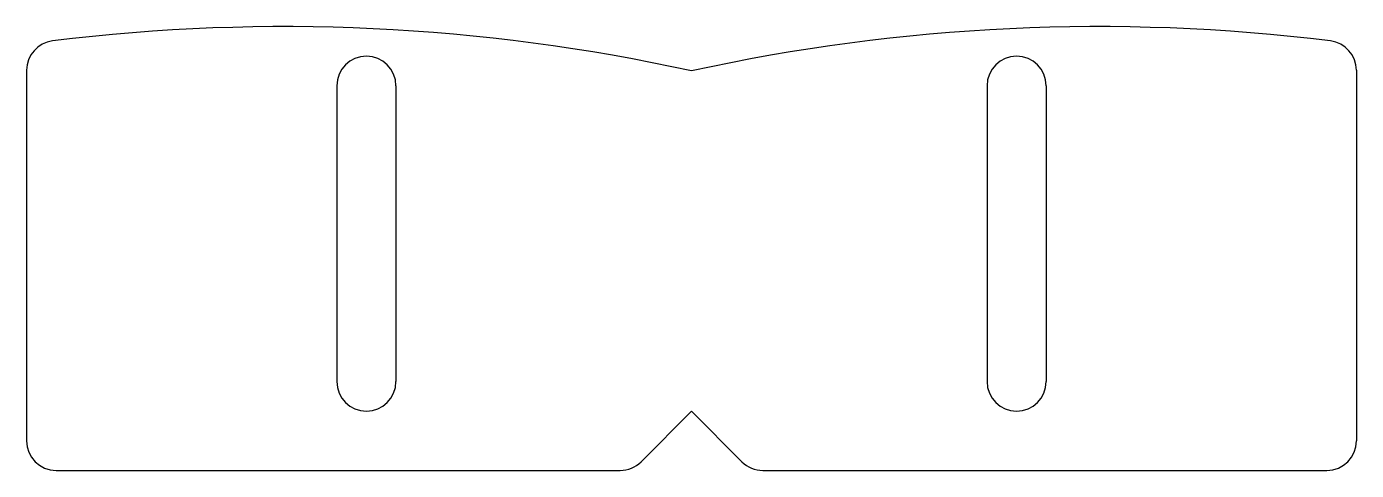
# Model space of a CAD drawing. Header units: millimetres. Extents: x -33.7 to 33.8, y -8.2 to 14.2.
import ezdxf

# ---------------------------------------------------------------- set-up
doc = ezdxf.new("R2010")
doc.units = ezdxf.units.MM

msp = doc.modelspace()

# ---------------------------------------------------------------- linework, layer by layer
at = {"color": 7}
for p, q in [((-33.75, 12.034), (-33.75, -6.75)), ((33.75, 12.034), (33.75, -6.75)), ((-18, 11.25), (-18, -3.75)), ((-15, 11.25), (-15, -3.75)), ((15, 11.25), (15, -3.75)), ((18, 11.25), (18, -3.75)), ((0, -5.25), (-2.561, -7.811)), ((0, -5.25), (2.561, -7.811)), ((-32.25, -8.25), (-3.621, -8.25)), ((3.621, -8.25), (32.25, -8.25))]:
    msp.add_line(p, q, dxfattribs=at)
for centre, radius, start, end in [((-20.646, -81.598), 95.848, 77.56086, 97.06481), ((20.646, -81.598), 95.848, 82.93519, 102.43914), ((-32.25, 12.034), 1.5, 97.06481, 180), ((32.25, 12.034), 1.5, 0, 82.93519), ((-16.5, 11.25), 1.5, 0, 180), ((16.5, 11.25), 1.5, 0, 180), ((-16.5, -3.75), 1.5, 180, 0), ((16.5, -3.75), 1.5, 180, 0), ((-32.25, -6.75), 1.5, 180, 270), ((32.25, -6.75), 1.5, 270, 0), ((-3.621, -6.75), 1.5, 270, 315), ((3.621, -6.75), 1.5, 225, 270)]:
    msp.add_arc(centre, radius, start, end, dxfattribs=at)

doc.saveas('drawing.dxf')
